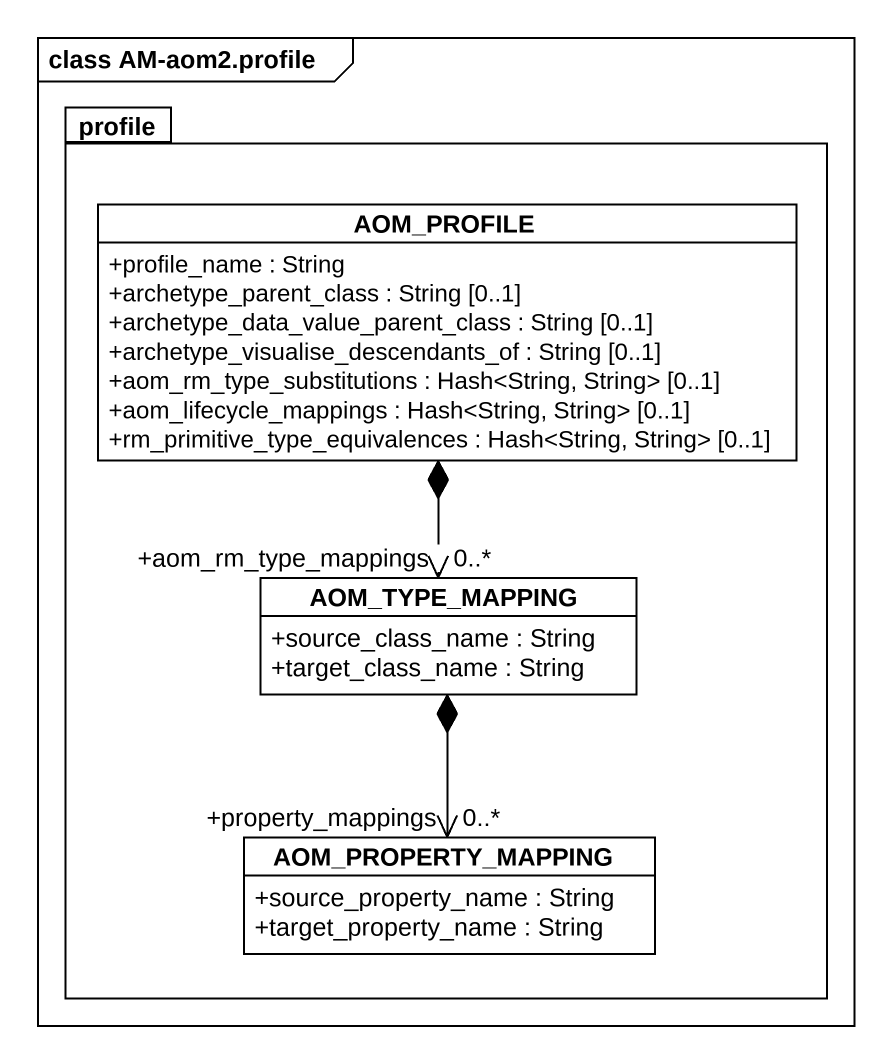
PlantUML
@startuml
mainframe class AM-aom2.profile
hide circle
hide empty members
skinparam classAttributeIconSize 0
package profile {
  class AOM_PROFILE {
    +profile_name : String
    +archetype_parent_class : String [0..1]
    +archetype_data_value_parent_class : String [0..1]
    +archetype_visualise_descendants_of : String [0..1]
    +aom_rm_type_substitutions : Hash<String, String> [0..1]
    +aom_lifecycle_mappings : Hash<String, String> [0..1]
    +rm_primitive_type_equivalences : Hash<String, String> [0..1]
  }
  class AOM_TYPE_MAPPING {
    +source_class_name : String
    +target_class_name : String
  }
  class AOM_PROPERTY_MAPPING {
    +source_property_name : String
    +target_property_name : String
  }
}
AOM_PROFILE *--> "+aom_rm_type_mappings\n0..*" AOM_TYPE_MAPPING
AOM_TYPE_MAPPING *--> "+property_mappings\n0..*" AOM_PROPERTY_MAPPING
@enduml
